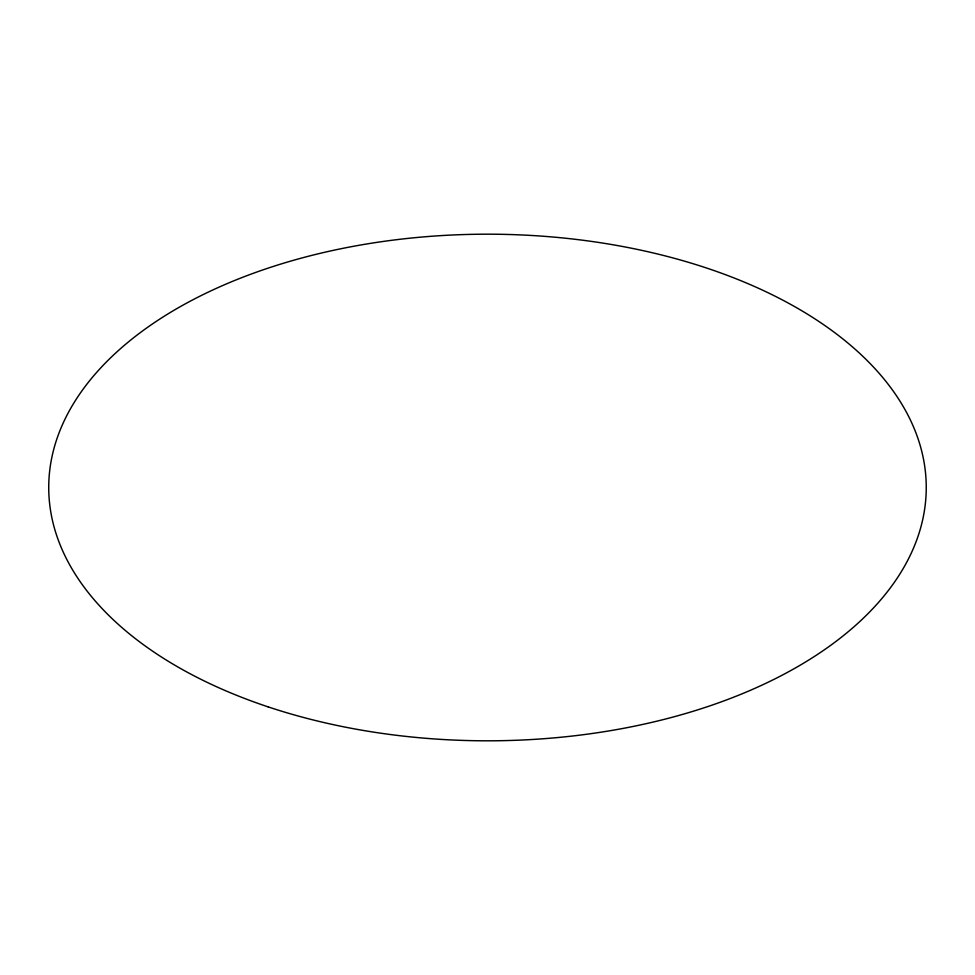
<?xml version="1.0" encoding="UTF-8"?>
<svg xmlns="http://www.w3.org/2000/svg" width="975" height="975" viewBox="0 0 975 975"><rect width="100%" height="100%" fill="white"/><g stroke="black" fill="none" stroke-linecap="round" stroke-linejoin="round"><path stroke-width="1.46" d="M268.125 706.875A438.75 253.305 0 0 0 926.25 487.5A438.75 253.305 0 0 0 268.125 268.125A438.75 253.305 0 0 0 268.125 706.875"/></g></svg>
